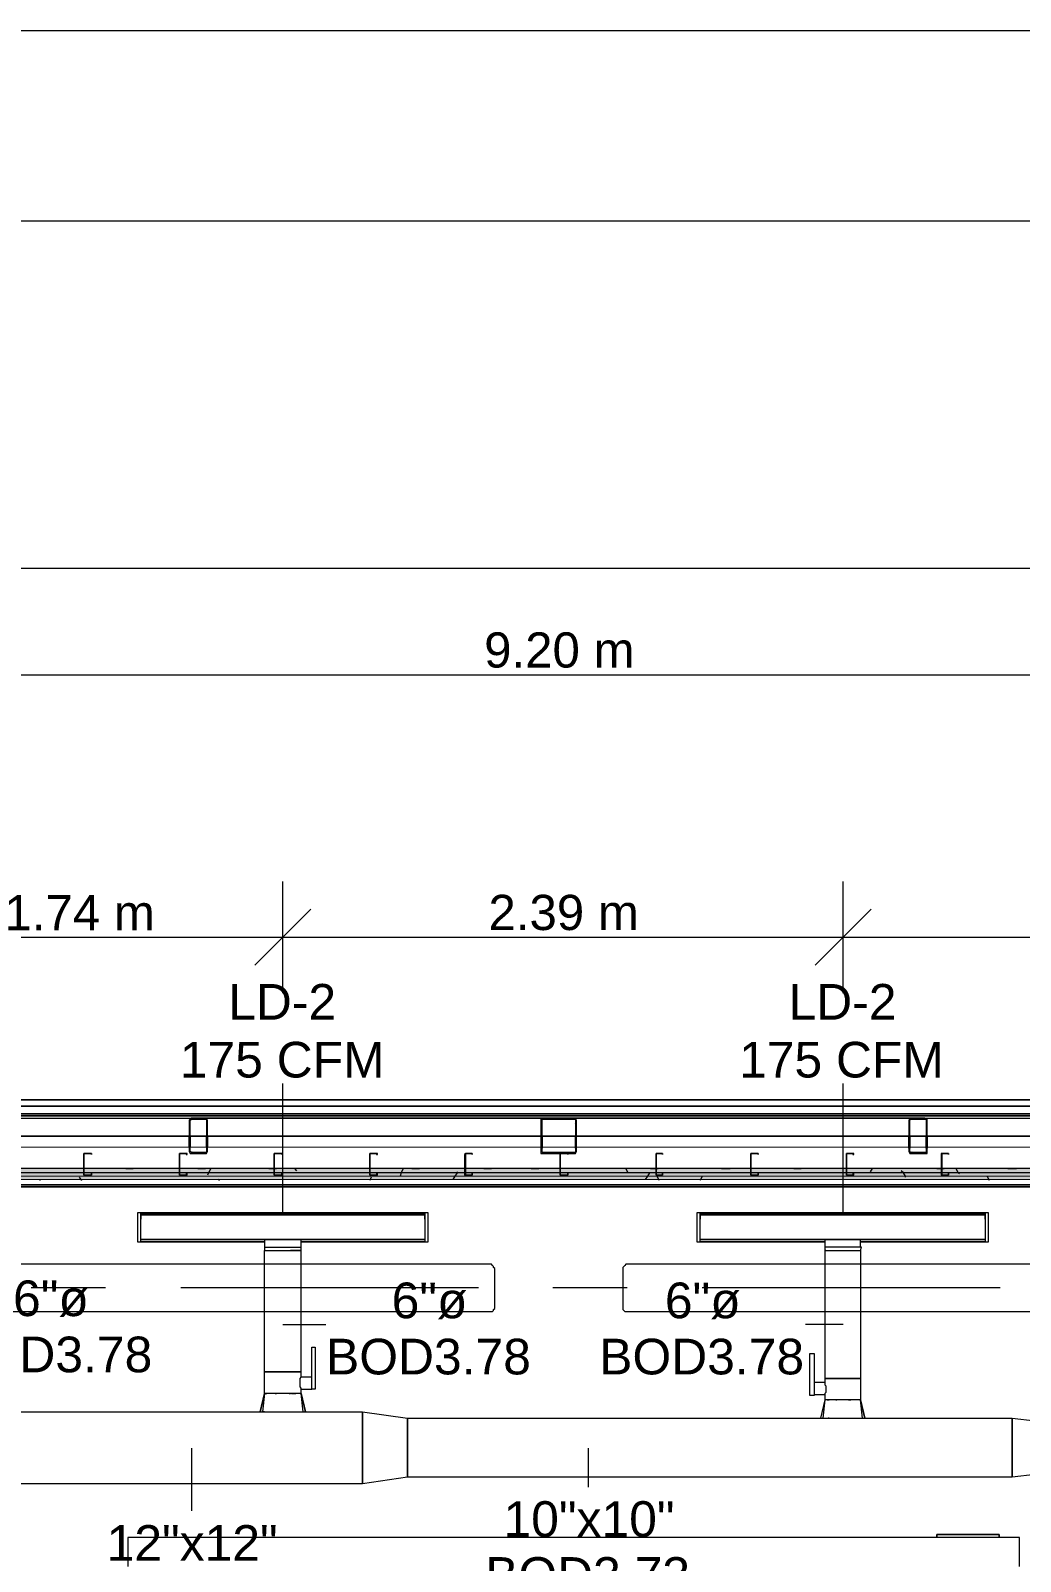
# Model space of a CAD drawing. Header units: metres. Extents: x -2 to 237, y -8 to 52.
# Drawn here: x 16.9 to 21.12, y 45.67 to 52.2 of the extents above; entities that cross this region are included whole.
import ezdxf

# ---------------------------------------------------------------- set-up
doc = ezdxf.new("R2010")
doc.units = ezdxf.units.M
for name, color, linetype, lineweight in [('HVAC - Ductos', 5, 'Continuous', 0), ('PDF2_Text', 7, 'Continuous', 0), ('pie de plano', 251, 'Continuous', 0)]:
    doc.layers.add(name, color=color, linetype=linetype, lineweight=lineweight)
doc.layers.add('PDF2_Geometry', color=7, linetype='Continuous', lineweight=0, true_color=0xaaaaaa)
doc.layers.add('PDF2_Solid Fills', color=7, linetype='Continuous', lineweight=0, true_color=0xffffff)
doc.styles.add('PDF Helvetica', font='')
doc.styles.get('PDF Helvetica').set_extended_font_data('Helvetica')

msp = doc.modelspace()

# ---------------------------------------------------------------- hatches: boundary and pattern name
at = {"layer": 'PDF2_Solid Fills', "lineweight": 0, "transparency": 33554559}
h = msp.add_hatch(color=256, dxfattribs=at)
h.paths.add_polyline_path([(17.6448, 47.5567), (17.6448, 47.5612), (17.5806, 47.5612)])
h.paths.add_polyline_path([(17.5806, 47.5521), (17.576, 47.5521), (17.576, 47.419)])
h.paths.add_polyline_path([(17.5806, 47.4099), (17.6494, 47.4144), (17.5852, 47.419), (17.5806, 47.419)])
h.paths.add_polyline_path([(17.6494, 47.4144), (17.654, 47.5521), (17.6494, 47.5521)])
h = msp.add_hatch(color=256, dxfattribs=at)
h.paths.add_polyline_path([(19.0803, 47.5521), (19.0758, 47.5521), (19.0758, 47.4099), (19.2225, 47.4144), (19.0803, 47.4144)])
h.paths.add_polyline_path([(19.2271, 47.5521), (19.2225, 47.5521), (19.2225, 47.4144)])
h.paths.add_polyline_path([(19.0803, 47.5567), (19.0803, 47.5612), (19.0758, 47.5612)])
h.paths.add_polyline_path([(19.2179, 47.5567), (19.2179, 47.5612), (19.0849, 47.5612)])
h = msp.add_hatch(color=256, dxfattribs=at)
h.paths.add_polyline_path([(20.6488, 47.419), (20.6488, 47.4099), (20.7222, 47.4099), (20.7222, 47.5521), (20.7176, 47.5521), (20.7176, 47.4144), (20.6534, 47.419)])
h.paths.add_polyline_path([(20.713, 47.5567), (20.713, 47.5612), (20.6488, 47.5612)])
h.paths.add_polyline_path([(20.6488, 47.5521), (20.6442, 47.5521), (20.6442, 47.419)])
h.paths.add_polyline_path([(20.7176, 47.5612), (20.7222, 47.5567), (20.7222, 47.5612)])
h = msp.add_hatch(color=256, dxfattribs=at)
h.paths.add_polyline_path([(6.1562, 47.3319), (6.1562, 47.3457), (4.4593, 47.3457), (4.4593, 47.3319)])
h.paths.add_polyline_path([(55.7246, 47.3411), (55.7246, 47.3274), (56.4538, 47.3274), (56.4538, 47.3411)])
h.paths.add_polyline_path([(53.6929, 47.3411), (53.6929, 47.3274), (55.72, 47.3274), (55.72, 47.3411)])
h.paths.add_polyline_path([(50.8494, 47.3411), (50.8494, 47.3274), (53.6883, 47.3274), (53.6883, 47.3411)])
h.paths.add_polyline_path([(48.8177, 47.3411), (48.8177, 47.3274), (50.8448, 47.3274), (50.8448, 47.3411)])
h.paths.add_polyline_path([(45.9742, 47.3411), (45.9742, 47.3274), (48.8131, 47.3274), (48.8131, 47.3411)])
h.paths.add_polyline_path([(43.9425, 47.3411), (43.9425, 47.3274), (45.9696, 47.3274), (45.9696, 47.3411)])
h.paths.add_polyline_path([(43.1307, 47.3411), (43.1307, 47.3274), (43.9379, 47.3274), (43.9379, 47.3411)])
h.paths.add_polyline_path([(41.099, 47.3411), (41.099, 47.3274), (43.1261, 47.3274), (43.1261, 47.3411)])
h.paths.add_polyline_path([(39.0673, 47.3411), (39.0673, 47.3274), (41.0944, 47.3274), (41.0944, 47.3411)])
h.paths.add_polyline_path([(38.2555, 47.3411), (38.2555, 47.3274), (39.0627, 47.3274), (39.0627, 47.3411)])
h.paths.add_polyline_path([(36.2238, 47.3457), (36.2238, 47.3274), (38.2509, 47.3274), (38.2509, 47.3411), (36.6274, 47.3457)])
h.paths.add_polyline_path([(34.1921, 47.3457), (34.1921, 47.3274), (36.2192, 47.3274), (36.2192, 47.3457)])
h.paths.add_polyline_path([(33.3803, 47.3457), (33.3803, 47.3274), (34.1875, 47.3274), (34.1875, 47.3457)])
h.paths.add_polyline_path([(31.3486, 47.3457), (31.3486, 47.3274), (33.3757, 47.3274), (33.3757, 47.3457)])
h.paths.add_polyline_path([(30.945, 47.3457), (30.945, 47.3274), (31.344, 47.3274), (31.344, 47.3457)])
h.paths.add_polyline_path([(28.5051, 47.3457), (28.5051, 47.3274), (30.9404, 47.3274), (30.9404, 47.3457)])
h.paths.add_polyline_path([(26.4734, 47.3457), (26.4734, 47.3274), (28.5005, 47.3274), (28.5005, 47.3457)])
h.paths.add_polyline_path([(23.6299, 47.3457), (23.6299, 47.3274), (26.4688, 47.3274), (26.4688, 47.3457)])
h.paths.add_polyline_path([(21.5982, 47.3457), (21.5982, 47.3274), (23.6253, 47.3274), (23.6253, 47.3457)])
h.paths.add_polyline_path([(20.7864, 47.3457), (20.7864, 47.3274), (21.5936, 47.3274), (21.5936, 47.3457)])
h.paths.add_polyline_path([(18.7547, 47.3457), (18.7547, 47.3274), (20.7818, 47.3274), (20.7818, 47.3457)])
h.paths.add_polyline_path([(16.7229, 47.3457), (16.7229, 47.3274), (18.7501, 47.3274), (18.7501, 47.3457)])
h.paths.add_polyline_path([(15.9112, 47.3457), (15.9112, 47.3274), (16.7184, 47.3274), (16.7184, 47.3457)])
h.paths.add_polyline_path([(13.8795, 47.3457), (13.8795, 47.3274), (15.9066, 47.3274), (15.9066, 47.3457)])
h.paths.add_polyline_path([(12.2514, 47.3319), (13.8626, 47.3274), (13.8749, 47.3274), (13.8749, 47.3457), (11.8478, 47.3457), (11.8478, 47.3319)])
h.paths.add_polyline_path([(11.8432, 47.3319), (11.8432, 47.3457), (11.036, 47.3457), (11.036, 47.3319)])
h.paths.add_polyline_path([(11.0314, 47.3319), (11.0314, 47.3457), (9.0043, 47.3457), (9.0043, 47.3319)])
h.paths.add_polyline_path([(8.9997, 47.3319), (8.9997, 47.3457), (6.1608, 47.3457), (6.1608, 47.3319)])
for points in [[(4.4593, 47.3136), (56.4217, 47.3136), (56.44, 47.309), (56.4401, 47.309), (56.4401, 47.3273), (12.2514, 47.3319), (4.4593, 47.3319)], [(56.408, 47.2998), (56.4217, 47.2953), (56.4217, 47.3136), (4.4593, 47.3136), (4.4593, 47.2998)]]:
    msp.add_hatch(color=256, dxfattribs=at).paths.add_polyline_path(points)

# ---------------------------------------------------------------- linework, layer by layer
at = {"layer": 'HVAC - Ductos', "color": 252, "lineweight": 0, "true_color": 0x939598}
for points in [[(5.1014, 49.9048), (56.2108, 49.9048)], [(5.1014, 49.4507), (14.5491, 49.4507), (23.7537, 49.4507), (32.9583, 49.4507), (42.163, 49.4507), (51.3722, 49.4507), (56.2108, 49.4507)]]:
    msp.add_lwpolyline(points, dxfattribs=at)
at = {"layer": 'HVAC - Ductos', "lineweight": 0}
for points in [[(17.9751, 48.0932), (17.9751, 48.3317), (17.9751, 48.5702)], [(20.3645, 48.0932), (20.3645, 48.3317), (20.3645, 48.5702)], [(18.0942, 48.451), (17.9751, 48.3317), (17.8558, 48.2125)], [(20.4837, 48.451), (20.3645, 48.3317), (20.2452, 48.2125)], [(5.1014, 48.3317), (6.6102, 48.3317), (11.2332, 48.3317), (13.43, 48.3317), (14.5491, 48.3317), (16.2368, 48.3317), (17.9751, 48.3317), (20.3645, 48.3317), (22.5016, 48.3317), (23.7537, 48.3317), (27.1155, 48.3317), (29.4086, 48.3317), (31.7017, 48.3317), (32.9583, 48.3317), (34.4718, 48.3317), (36.1367, 48.3317), (38.6499, 48.3317)], [(17.9751, 47.1576), (17.9751, 47.708)], [(20.3645, 47.1576), (20.3645, 47.708)], [(18.5804, 47.1301), (18.5804, 47.1347), (18.5804, 47.1393), (18.5804, 47.1576), (18.5804, 47.153), (17.3697, 47.153), (17.3697, 47.1576), (17.3697, 47.1393), (17.3697, 47.1347), (17.3697, 47.1301)], [(18.5804, 47.1576), (17.3697, 47.1576)], [(17.3697, 47.1347), (17.3697, 47.1393), (17.3697, 47.1439)], [(18.5804, 47.1439), (18.5804, 47.1393), (18.5804, 47.1347)], [(20.9698, 47.1301), (20.9698, 47.1347), (20.9698, 47.1393), (20.9698, 47.1576), (20.9698, 47.153), (19.7545, 47.153), (19.7545, 47.1576), (19.7545, 47.1393), (19.7545, 47.1347), (19.7545, 47.1301)], [(20.9698, 47.1576), (19.7545, 47.1576)], [(19.7545, 47.1347), (19.7545, 47.1393), (19.7545, 47.1439)], [(20.9698, 47.1439), (20.9698, 47.1393), (20.9698, 47.1347)], [(17.3697, 47.098), (17.3697, 47.1026)], [(17.3697, 47.0888), (17.3697, 47.0934)], [(17.3697, 47.0338), (17.8971, 47.0338), (17.3697, 47.0338), (17.3697, 47.0521), (17.3697, 47.0567), (17.3697, 47.0613)], [(17.3697, 47.0476), (17.3697, 47.0521), (17.3697, 47.0567)], [(18.5804, 47.0613), (18.5804, 47.0567), (18.5804, 47.0521), (18.5804, 47.0338), (18.053, 47.0338), (18.5804, 47.0338)], [(18.5804, 47.1026), (18.5804, 47.098)], [(18.5804, 47.0934), (18.5804, 47.0888)], [(18.5804, 47.0567), (18.5804, 47.0521), (18.5804, 47.0476)], [(19.7545, 47.098), (19.7545, 47.1026)], [(19.7545, 47.0888), (19.7545, 47.0934)], [(19.7545, 47.0338), (20.2865, 47.0338), (19.7545, 47.0338), (19.7545, 47.0521), (19.7545, 47.0567), (19.7545, 47.0613)], [(19.7545, 47.0476), (19.7545, 47.0521), (19.7545, 47.0567)], [(20.9698, 47.0613), (20.9698, 47.0567), (20.9698, 47.0521), (20.9698, 47.0338), (20.4379, 47.0338), (20.9698, 47.0338)], [(20.9698, 47.1026), (20.9698, 47.098)], [(20.9698, 47.0934), (20.9698, 47.0888)], [(20.9698, 47.0567), (20.9698, 47.0521), (20.9698, 47.0476)], [(17.8971, 47.0109), (17.9016, 47.0109), (17.92, 47.0109), (17.9475, 47.0109), (17.9751, 47.0109), (18.0071, 47.0109), (18.0301, 47.0109), (18.0484, 47.0109), (18.053, 47.0109)], [(18.0622, 46.3091), (18.053, 46.3871), (18.0484, 46.3871), (18.0438, 46.3871), (18.0393, 46.3871), (18.0301, 46.3871), (18.0117, 46.3871), (17.9934, 46.3871), (17.9751, 46.3871), (17.9567, 46.3871), (17.9383, 46.3871), (17.92, 46.3871), (17.9108, 46.3871), (17.9062, 46.3871), (17.9016, 46.3871), (17.8971, 46.3871), (17.8971, 46.4789), (17.9016, 46.4789), (17.9108, 46.4789), (17.92, 46.4789), (17.9383, 46.4789), (17.9567, 46.4789), (17.9751, 46.4789), (17.9934, 46.4789), (18.0117, 46.4789), (18.0301, 46.4789), (18.0393, 46.4789), (18.0484, 46.4789), (18.053, 46.4789), (18.053, 46.9971), (18.0484, 46.9971), (18.0438, 46.9971), (18.0393, 46.9971), (18.0301, 46.9971), (18.0117, 46.9971), (18.0071, 46.9971)], [(18.053, 46.3871), (18.053, 46.4055), (18.0988, 46.4055), (18.0988, 46.4101), (18.0988, 46.4146), (18.0988, 46.4192), (18.0988, 46.4238), (18.0988, 46.433), (18.0988, 46.4376), (18.0988, 46.4468), (18.0988, 46.4514), (18.0988, 46.4559), (18.053, 46.4559), (18.053, 46.4789), (18.0484, 46.4789), (18.0393, 46.4789), (18.0301, 46.4789), (18.0117, 46.4789), (17.9934, 46.4789), (17.9751, 46.4789), (17.9567, 46.4789), (17.9383, 46.4789), (17.92, 46.4789), (17.9108, 46.4789), (17.9016, 46.4789), (17.8971, 46.4789), (17.8971, 46.9971), (17.9016, 46.9971), (17.9062, 46.9971), (17.9108, 46.9971), (17.92, 46.9971), (17.9383, 46.9971), (17.9429, 46.9971)], [(17.9475, 46.9971), (17.9567, 46.9971), (17.9751, 46.9971), (17.9934, 46.9971), (18.0025, 46.9971)], [(20.3966, 46.9971), (20.4011, 46.9971), (20.4149, 46.9971), (20.4287, 46.9971), (20.4333, 46.9971), (20.4379, 46.9971), (20.4379, 46.4514), (20.4287, 46.4514), (20.4149, 46.4514), (20.4011, 46.4514), (20.3828, 46.4514), (20.3645, 46.4514), (20.3416, 46.4514), (20.3232, 46.4514), (20.3094, 46.4514), (20.2956, 46.4514), (20.2865, 46.4514), (20.2865, 46.433), (20.2407, 46.433), (20.2407, 46.4284), (20.2407, 46.4238), (20.2407, 46.4192), (20.2407, 46.4146), (20.2407, 46.4055), (20.2407, 46.4009), (20.2407, 46.3917), (20.2407, 46.3871), (20.2407, 46.3825), (20.2865, 46.3825), (20.2865, 46.3597), (20.2773, 46.2817)], [(20.2911, 46.9971), (20.2865, 46.9971), (20.2865, 46.4514), (20.2956, 46.4514), (20.3094, 46.4514), (20.3232, 46.4514), (20.3416, 46.4514), (20.3645, 46.4514), (20.3828, 46.4514), (20.4011, 46.4514), (20.4149, 46.4514), (20.4287, 46.4514), (20.4379, 46.4514), (20.4379, 46.3597), (20.4333, 46.3597), (20.4287, 46.3597), (20.4149, 46.3597), (20.4011, 46.3597), (20.3828, 46.3597), (20.3645, 46.3597), (20.3416, 46.3597), (20.3232, 46.3597), (20.3094, 46.3597), (20.2956, 46.3597), (20.2911, 46.3597), (20.2865, 46.3597), (20.2682, 46.2817)], [(20.3048, 47.043), (20.2956, 47.043), (20.2865, 47.043), (20.2865, 47.0109), (20.2865, 46.9971), (20.2911, 46.9971), (20.3048, 46.9971)], [(20.3094, 46.9971), (20.3324, 46.9971), (20.3645, 46.9971), (20.392, 46.9971), (20.4149, 46.9971), (20.4333, 46.9971), (20.4379, 46.9971), (20.4425, 47.0109), (20.4333, 47.0109), (20.4195, 47.0109), (20.392, 47.0109), (20.3645, 47.0109), (20.3324, 47.0109), (20.3094, 47.0109), (20.2911, 47.0109), (20.2865, 47.0109)], [(20.2956, 46.9971), (20.3094, 46.9971), (20.3232, 46.9971), (20.3324, 46.9971)], [(20.4379, 47.0109), (20.4379, 47.043), (20.4287, 47.043), (20.4149, 47.043), (20.4011, 47.043), (20.3828, 47.043), (20.3645, 47.043), (20.3416, 47.043), (20.3232, 47.043), (20.3094, 47.043)], [(20.337, 46.9971), (20.3416, 46.9971), (20.3645, 46.9971), (20.3828, 46.9971), (20.3874, 46.9971)], [(17.9751, 46.6807), (18.1585, 46.6807)], [(20.3645, 46.6807), (20.2039, 46.6807)], [(18.053, 46.4055), (18.053, 46.4101), (18.0484, 46.4146), (18.0484, 46.4192), (18.0484, 46.4284), (18.0484, 46.4376), (18.0484, 46.4468), (18.0484, 46.4514), (18.053, 46.4559)], [(20.2865, 46.433), (20.2865, 46.4284), (20.2865, 46.4238), (20.2911, 46.4192), (20.2911, 46.4101), (20.2911, 46.4009), (20.2911, 46.3917), (20.2865, 46.3871), (20.2865, 46.3825)], [(17.8971, 46.3871), (17.8879, 46.3091), (17.8925, 46.3091), (17.9016, 46.3091), (17.92, 46.3091), (17.9245, 46.3091)], [(18.0713, 46.3091), (18.053, 46.3871), (18.0713, 46.3091)], [(20.2865, 46.3597), (20.2682, 46.2817), (20.2728, 46.2817), (20.2773, 46.2817), (20.2865, 46.2817)], [(20.4562, 46.2817), (20.4379, 46.3597), (20.4562, 46.2817)], [(20.447, 46.2817), (20.4379, 46.3597)], [(17.8971, 46.3091), (17.8925, 46.3091)], [(17.9291, 46.3091), (17.9337, 46.3091), (17.9429, 46.3091), (17.9521, 46.3091), (17.9567, 46.3091)], [(17.9613, 46.3091), (17.9659, 46.3091), (17.9888, 46.3091)], [(17.9934, 46.3091), (17.9979, 46.3091), (18.0071, 46.3091), (18.0163, 46.3091)], [(18.0117, 46.3091), (18.0163, 46.3091), (18.0209, 46.3091), (18.0301, 46.3091), (18.0484, 46.3091), (18.0576, 46.3091), (18.0668, 46.3091), (18.0713, 46.3091), (18.0668, 46.3091)], [(20.2911, 46.2817), (20.3048, 46.2817), (20.3002, 46.2817)], [(20.314, 46.2817), (20.3186, 46.2817), (20.3278, 46.2817), (20.3416, 46.2817), (20.3462, 46.2817), (20.3507, 46.2817), (20.3736, 46.2817), (20.3782, 46.2817), (20.3828, 46.2817), (20.3966, 46.2817), (20.4057, 46.2817), (20.4103, 46.2817), (20.4149, 46.2817), (20.4333, 46.2817)], [(20.4379, 46.2817), (20.447, 46.2817), (20.4516, 46.2817), (20.4562, 46.2817)], [(17.5852, 46.1532), (17.5852, 45.8872)], [(19.2775, 46.1532), (19.2775, 45.9881)]]:
    msp.add_lwpolyline(points, dxfattribs=at)
for points in [[(17.3559, 47.1576), (17.3559, 47.0338), (17.3697, 47.0338), (17.3697, 47.1576)], [(17.3697, 47.1484), (18.5804, 47.1484), (18.5804, 47.043), (17.3697, 47.043)], [(18.5941, 47.1576), (18.5804, 47.1576), (18.5804, 47.0338), (18.5941, 47.0338)], [(19.7408, 47.1576), (19.7408, 47.0338), (19.7545, 47.0338), (19.7545, 47.1576)], [(19.7545, 47.1484), (20.9698, 47.1484), (20.9698, 47.043), (19.7545, 47.043)], [(20.9836, 47.1576), (20.9698, 47.1576), (20.9698, 47.0338), (20.9836, 47.0338)], [(18.5804, 47.043), (17.3697, 47.043)], [(17.8971, 47.0109), (17.8971, 46.9971), (17.9062, 46.9971), (17.92, 46.9971), (17.9475, 46.9971), (17.9751, 46.9971), (18.0025, 46.9971), (18.0301, 46.9971), (18.0438, 46.9971), (18.053, 46.9971), (18.053, 47.0109), (18.053, 47.043), (18.0484, 47.043), (18.0393, 47.043), (18.0301, 47.043), (18.0117, 47.043), (17.9934, 47.043), (17.9751, 47.043), (17.9567, 47.043), (17.9383, 47.043), (17.92, 47.043), (17.9108, 47.043), (17.9016, 47.043), (17.8971, 47.043)], [(20.9698, 47.043), (19.7545, 47.043)], [(18.0988, 46.5844), (18.1126, 46.5844), (18.1126, 46.4055), (18.0988, 46.4055)], [(20.2223, 46.5568), (20.2407, 46.5568), (20.2407, 46.378), (20.2223, 46.378)], [(17.8788, 46.3091), (17.8971, 46.3871), (17.8788, 46.3091), (17.8833, 46.3091)], [(17.9062, 46.3871), (17.9016, 46.3871)], [(17.9475, 46.3871), (17.9429, 46.3871)], [(18.0071, 46.3871), (18.0025, 46.3871)], [(18.0301, 46.3871), (18.0117, 46.3871)], [(20.3048, 46.3597), (20.2956, 46.3597)], [(20.337, 46.3597), (20.3324, 46.3597)], [(20.3966, 46.3597), (20.392, 46.3597), (20.3874, 46.3597), (20.392, 46.3597)], [(16.8009, 46.3091), (18.3144, 46.3091), (18.3144, 46.0019), (16.8009, 46.0019)], [(18.3144, 46.3091), (18.507, 46.2817), (18.507, 46.0294), (18.3144, 46.0019)], [(18.507, 46.2817), (21.0845, 46.2817), (21.0845, 46.0294), (18.507, 46.0294)], [(21.0845, 46.2817), (21.2818, 46.2587), (21.2818, 46.0523), (21.0845, 46.0294)]]:
    msp.add_lwpolyline(points, close=True, dxfattribs=at)
at = {"layer": 'PDF2_Geometry', "lineweight": 0}
for points in [[(14.5445, 47.6392), (16.0809, 47.6392), (17.6127, 47.6392), (16.0809, 47.6392), (14.5445, 47.6392), (13.0127, 47.6392)], [(17.6127, 47.6117), (16.0809, 47.6117)], [(17.6127, 47.5796), (16.0809, 47.5796)], [(20.6855, 47.6392), (22.2174, 47.6392), (20.6855, 47.6392), (19.1491, 47.6392), (17.6127, 47.6392), (19.1491, 47.6392)], [(19.1491, 47.6117), (17.6127, 47.6117)], [(19.1491, 47.5796), (17.6127, 47.5796)], [(20.6855, 47.6117), (19.1491, 47.6117)], [(20.6855, 47.5796), (19.1491, 47.5796)], [(22.2174, 47.6117), (20.6855, 47.6117)], [(22.2174, 47.5796), (20.6855, 47.5796)], [(17.6127, 47.5704), (16.0809, 47.5704)], [(17.654, 47.5521), (17.6494, 47.5567), (17.6448, 47.5612), (17.5852, 47.5612), (17.5806, 47.5567), (17.576, 47.5521), (17.576, 47.419), (17.5806, 47.4099), (17.5852, 47.4099), (17.6448, 47.4099), (17.6494, 47.4099), (17.654, 47.419)], [(17.5852, 47.5567), (17.6448, 47.5567), (17.6494, 47.5567), (17.6494, 47.5521), (17.6494, 47.419), (17.6494, 47.4144), (17.6448, 47.4144), (17.5852, 47.4144), (17.5806, 47.419), (17.5806, 47.5521)], [(19.1491, 47.5704), (17.6127, 47.5704)], [(19.2225, 47.419), (19.2225, 47.4144), (19.2179, 47.4144), (19.0849, 47.4144), (19.0803, 47.4144), (19.0803, 47.419), (19.0803, 47.5521), (19.0803, 47.5567), (19.0849, 47.5567), (19.2179, 47.5567), (19.2225, 47.5567), (19.2225, 47.5521)], [(20.6855, 47.5704), (19.1491, 47.5704)], [(20.6442, 47.419), (20.6488, 47.4099), (20.6534, 47.4099), (20.713, 47.4099), (20.7222, 47.4099), (20.7222, 47.419), (20.7222, 47.5521), (20.7222, 47.5567), (20.713, 47.5612), (20.6534, 47.5612), (20.6488, 47.5567), (20.6442, 47.5521)], [(20.713, 47.4144), (20.6534, 47.4144), (20.6488, 47.419), (20.6488, 47.5521), (20.6534, 47.5567), (20.713, 47.5567), (20.7176, 47.5567), (20.7176, 47.5521), (20.7176, 47.419), (20.7176, 47.4144)], [(22.2174, 47.5704), (20.6855, 47.5704)], [(16.1176, 47.4832), (17.576, 47.4832)], [(17.5806, 47.4832), (17.6127, 47.4832)], [(17.6127, 47.4832), (17.6494, 47.4832)], [(17.654, 47.4832), (19.0758, 47.4832)], [(19.1491, 47.4832), (19.2225, 47.4832), (19.1491, 47.4832), (19.0803, 47.4832)], [(19.2271, 47.4832), (20.6442, 47.4832)], [(20.6855, 47.4832), (20.7176, 47.4832), (20.6855, 47.4832), (20.6488, 47.4832)], [(20.7222, 47.4832), (22.1806, 47.4832)], [(17.1587, 47.4099), (17.1266, 47.4099), (17.1266, 47.4053), (17.1266, 47.3181), (17.1587, 47.3181), (17.1587, 47.3273), (17.1587, 47.3181), (17.1266, 47.3181), (17.1266, 47.4053), (17.1266, 47.4099), (17.1587, 47.4099), (17.1587, 47.4053)], [(17.5668, 47.4099), (17.5348, 47.4099), (17.5348, 47.4053), (17.5348, 47.3181), (17.5668, 47.3181), (17.5668, 47.3273), (17.5623, 47.3273), (17.5623, 47.3181), (17.5348, 47.3181), (17.5348, 47.4053), (17.5348, 47.4099), (17.5623, 47.4099), (17.5623, 47.4053), (17.5668, 47.4053)], [(17.9705, 47.4099), (17.9429, 47.4099), (17.9383, 47.4099), (17.9383, 47.4053), (17.9383, 47.3181), (17.9429, 47.3181), (17.9705, 47.3181), (17.9705, 47.3273), (17.9705, 47.3181), (17.9429, 47.3181), (17.9383, 47.3181), (17.9383, 47.4053), (17.9383, 47.4099), (17.9429, 47.4099), (17.9705, 47.4099), (17.9705, 47.4053)], [(18.3786, 47.4099), (18.3465, 47.4099), (18.3465, 47.4053), (18.3465, 47.3181), (18.3786, 47.3181), (18.3786, 47.3273), (18.374, 47.3273), (18.374, 47.3181), (18.3465, 47.3181), (18.3465, 47.4053), (18.3465, 47.4099), (18.374, 47.4099), (18.374, 47.4053), (18.3786, 47.4053)], [(18.7822, 47.4099), (18.7547, 47.4099), (18.7501, 47.4053), (18.7501, 47.3181), (18.7547, 47.3181), (18.7822, 47.3181), (18.7822, 47.3273), (18.7822, 47.3181), (18.7547, 47.3181), (18.7547, 47.4053), (18.7547, 47.4099), (18.7822, 47.4099), (18.7822, 47.4053)], [(19.1904, 47.4099), (19.1583, 47.4099), (19.1583, 47.4053), (19.1583, 47.3181), (19.1904, 47.3181), (19.1904, 47.3273), (19.1904, 47.3181), (19.1583, 47.3181), (19.1583, 47.4053), (19.1583, 47.4099), (19.1904, 47.4099), (19.1904, 47.4053)], [(19.594, 47.4099), (19.5665, 47.4099), (19.5665, 47.4053), (19.5665, 47.3181), (19.594, 47.3181), (19.594, 47.3273), (19.594, 47.3181), (19.5665, 47.3181), (19.5665, 47.4053), (19.5665, 47.4099), (19.594, 47.4099), (19.594, 47.4053)], [(20.0022, 47.4099), (19.9746, 47.4099), (19.97, 47.4099), (19.97, 47.4053), (19.97, 47.3181), (19.9746, 47.3181), (20.0022, 47.3181), (20.0022, 47.3273), (20.0022, 47.3181), (19.9746, 47.3181), (19.97, 47.3181), (19.97, 47.4053), (19.97, 47.4099), (19.9746, 47.4099), (20.0022, 47.4099), (20.0022, 47.4053)], [(20.4103, 47.4099), (20.3782, 47.4099), (20.3782, 47.4053), (20.3782, 47.3181), (20.4103, 47.3181), (20.4103, 47.3273), (20.4057, 47.3273), (20.4057, 47.3181), (20.3782, 47.3181), (20.3782, 47.4053), (20.3782, 47.4099), (20.4057, 47.4099), (20.4057, 47.4053), (20.4103, 47.4053)], [(20.8139, 47.4099), (20.7864, 47.4099), (20.7818, 47.4099), (20.7818, 47.4053), (20.7818, 47.3181), (20.7864, 47.3181), (20.8139, 47.3181), (20.8139, 47.3273), (20.8139, 47.3181), (20.7864, 47.3181), (20.7864, 47.4053), (20.7864, 47.4099), (20.8139, 47.4099), (20.8139, 47.4053)], [(14.65, 47.2769), (23.6529, 47.2769)], [(14.65, 47.2769), (23.6529, 47.2769)], [(14.65, 47.2677), (23.6529, 47.2677)], [(20.7635, 45.7726), (20.7635, 45.7863), (21.0295, 45.7863), (21.0295, 45.7726), (21.0295, 45.7863), (20.7635, 45.7863)]]:
    msp.add_lwpolyline(points, close=True, dxfattribs=at)
for points in [[(17.654, 47.6392), (17.576, 47.6392)], [(19.1858, 47.6392), (19.1124, 47.6392)], [(20.7222, 47.6392), (20.6442, 47.6392)], [(16.0534, 47.5612), (14.6133, 47.5612), (16.0809, 47.5612), (17.6127, 47.5612), (19.0849, 47.5612), (17.6448, 47.5612)], [(16.113, 47.5612), (17.5852, 47.5612)], [(17.576, 47.5245), (17.5806, 47.5291)], [(17.6082, 47.5567), (17.6127, 47.5612)], [(19.1904, 47.4099), (19.2179, 47.4099), (19.2225, 47.4099), (19.2271, 47.419), (19.2271, 47.5521), (19.2225, 47.5567), (19.2179, 47.5612), (19.0849, 47.5612), (19.0758, 47.5567), (19.0758, 47.5521), (19.0758, 47.419), (19.0758, 47.4099), (19.0849, 47.4099), (19.1583, 47.4099)], [(19.0758, 47.5108), (19.0803, 47.5153)], [(19.117, 47.5567), (19.1216, 47.5612)], [(20.6534, 47.5612), (19.2179, 47.5612), (20.6855, 47.5612), (22.2174, 47.5612), (23.6803, 47.5612), (22.2494, 47.5612)], [(19.2225, 47.5383), (19.2271, 47.5429)], [(20.713, 47.5612), (22.1898, 47.5612)], [(20.7176, 47.5245), (20.7222, 47.5291)], [(17.576, 47.4374), (17.576, 47.4832)], [(17.5806, 47.4832), (17.5806, 47.4374)], [(17.6494, 47.4374), (17.6494, 47.4832)], [(17.6494, 47.4741), (17.654, 47.4787)], [(17.654, 47.4832), (17.654, 47.4374)], [(19.0758, 47.4832), (19.0758, 47.4328)], [(19.0803, 47.4832), (19.0803, 47.4328)], [(19.2225, 47.4328), (19.2225, 47.4832)], [(19.2271, 47.4328), (19.2271, 47.4832)], [(20.6442, 47.4328), (20.6442, 47.4832)], [(20.6442, 47.4512), (20.6488, 47.4558)], [(20.6488, 47.4832), (20.6488, 47.4328)], [(20.7176, 47.4328), (20.7176, 47.4832)], [(20.7222, 47.4832), (20.7222, 47.4328)], [(56.5456, 46.0065), (56.5456, 46.4101), (56.5456, 46.8182), (56.5456, 47.2218), (56.5456, 47.2953), (56.5456, 47.3411), (56.5456, 47.4053), (56.5456, 47.4328), (4.4593, 47.4374)], [(17.5852, 47.4099), (17.5898, 47.4144)], [(19.0941, 47.4099), (19.0986, 47.4144)], [(18.7501, 47.3457), (18.3465, 47.3457), (17.9383, 47.3457), (17.5348, 47.3457), (17.1266, 47.3457), (16.7229, 47.3457)], [(18.7501, 47.3273), (18.3465, 47.3273), (17.9383, 47.3273), (17.5348, 47.3273), (17.1266, 47.3273), (16.7229, 47.3273)], [(21.5936, 47.3457), (21.19, 47.3457), (20.7818, 47.3457), (20.3782, 47.3457), (19.97, 47.3457), (19.5665, 47.3457), (19.1583, 47.3457), (18.7547, 47.3457)], [(21.5936, 47.3273), (21.19, 47.3273), (20.7818, 47.3273), (20.3782, 47.3273), (19.97, 47.3273), (19.5665, 47.3273), (19.1583, 47.3273), (18.7547, 47.3273)], [(56.4217, 35.0866), (56.4217, 47.2953), (56.4217, 47.309), (4.4593, 47.3136)], [(42.5895, 23.4741), (42.5895, 23.5613), (42.5895, 33.4447), (43.0803, 33.4447), (43.0803, 33.5685), (42.5895, 33.5685), (56.408, 33.5685), (56.408, 35.0728), (45.9696, 35.0728), (45.9696, 35.0866), (56.408, 35.0866), (56.408, 47.2953), (4.4593, 47.2998)], [(23.6529, 47.2769), (14.65, 47.2769)], [(14.8426, 46.7357), (18.8602, 46.7357), (18.8648, 46.7357), (18.8693, 46.7357), (18.8739, 46.7403), (18.8739, 46.7449), (18.8785, 46.7495), (18.8785, 46.7586), (18.8785, 46.9146), (18.8785, 46.9192), (18.8739, 46.9238), (18.8739, 46.9284), (18.8693, 46.9329), (18.8648, 46.9375), (18.8602, 46.9375), (14.8426, 46.9375)], [(18.5621, 46.9375), (14.8747, 46.9375)], [(18.773, 46.9375), (18.5621, 46.9375)], [(23.4556, 46.9375), (19.4426, 46.9375), (19.438, 46.9375), (19.4335, 46.9329), (19.4289, 46.9284), (19.4243, 46.9238), (19.4243, 46.9192), (19.4243, 46.9146), (19.4243, 46.7586), (19.4243, 46.7495), (19.4243, 46.7449), (19.4289, 46.7403), (19.4335, 46.7357), (19.438, 46.7357), (19.4426, 46.7357), (23.4556, 46.7357)], [(19.7408, 46.9375), (19.5252, 46.9375)], [(23.4281, 46.9375), (19.7408, 46.9375)], [(17.2183, 46.8366), (16.9018, 46.8366)], [(18.8098, 46.8366), (17.5394, 46.8366)], [(19.4426, 46.8366), (19.1262, 46.8366)], [(21.0341, 46.8366), (19.7637, 46.8366)], [(14.8747, 46.7357), (18.5621, 46.7357)], [(18.5621, 46.7357), (18.773, 46.7357)], [(19.5252, 46.7357), (19.7408, 46.7357)], [(19.7408, 46.7357), (23.4281, 46.7357)], [(21.1167, 45.6488), (21.1167, 45.7726), (17.3146, 45.7726), (17.3146, 45.6488)], [(21.0799, 45.7726), (21.0524, 45.7726), (21.0295, 45.7726)]]:
    msp.add_lwpolyline(points, dxfattribs=at)
at = {"layer": 'PDF2_Geometry', "color": 254, "lineweight": 0, "true_color": 0xd2d2d2}
for points in [[(19.594, 47.4053), (19.594, 47.4099)], [(20.3874, 47.3181), (20.392, 47.3181)]]:
    msp.add_lwpolyline(points, dxfattribs=at)
at = {"layer": 'PDF2_Geometry', "color": 254, "lineweight": 0, "true_color": 0xeaeaea}
for points in [[(17.3054, 47.3457), (17.3375, 47.3457)], [(17.6127, 47.3457), (17.6448, 47.3457)], [(17.6677, 47.3457), (17.6585, 47.3273), (17.654, 47.3181)], [(17.9154, 47.3457), (17.9383, 47.3457), (17.9475, 47.3457)], [(18.0347, 47.3365), (18.0255, 47.3457)], [(18.4887, 47.3457), (18.4795, 47.3273), (18.4749, 47.3136)], [(18.5254, 47.3457), (18.5575, 47.3457)], [(18.718, 47.3319), (18.718, 47.3273), (18.7089, 47.3136), (18.6997, 47.2998)], [(18.8327, 47.3457), (18.8648, 47.3457)], [(19.0344, 47.3457), (19.0666, 47.3457)], [(19.4472, 47.3273), (19.438, 47.3457)], [(19.5389, 47.3273), (19.5298, 47.3136), (19.5206, 47.2998)], [(19.5435, 47.3457), (19.5665, 47.3457), (19.5756, 47.3457)], [(19.5802, 47.2953), (19.5711, 47.3136), (19.5711, 47.3181), (19.5665, 47.3227)], [(19.8462, 47.3457), (19.8829, 47.3457)], [(20.1535, 47.3457), (20.1856, 47.3457)], [(20.4883, 47.3457), (20.4791, 47.3319)], [(20.6305, 47.309), (20.6305, 47.3136), (20.6213, 47.3273), (20.6121, 47.3365)], [(20.7635, 47.3457), (20.7818, 47.3457), (20.7956, 47.3457)], [(20.8598, 47.3227), (20.8552, 47.3273), (20.846, 47.3457)], [(21.0662, 47.3457), (21.1029, 47.3457)], [(16.9386, 47.2998), (16.9386, 47.2953)], [(17.1174, 47.2953), (17.1082, 47.309)], [(17.7045, 47.2953), (17.6999, 47.2998)], [(18.3511, 47.309), (18.3465, 47.2953)], [(19.7637, 47.3136), (19.7545, 47.2953)], [(20.9882, 47.2953), (20.979, 47.3136)]]:
    msp.add_lwpolyline(points, dxfattribs=at)
at = {"layer": 'pie de plano', "color": 7, "lineweight": 0}
msp.add_lwpolyline([(87.9709, 52.1972), (87.9709, -7.8416), (-2.0899, -7.8416), (-2.0899, 52.1972)], close=True, dxfattribs=at)
msp.add_lwpolyline([(87.4935, 51.3854), (-0.9892, 51.3854), (-0.9892, -7.1767), (87.4935, -7.1767)], dxfattribs=at)

# ---------------------------------------------------------------- texts
at = {"layer": 'PDF2_Text', "color": 252, "lineweight": 0, "true_color": 0x939598, "insert": (18.8334, 49.5556), "char_height": 0.15017, "attachment_point": 4, "style": 'PDF Helvetica'}
msp.add_mtext('9.20 m', dxfattribs=at)
at = {"layer": 'PDF2_Text', "lineweight": 0, "attachment_point": 4, "style": 'PDF Helvetica'}
for s, insert, char_height in [('1.74 m', (16.7879, 48.4366), 0.15017), ('2.39 m', (18.8518, 48.4366), 0.15017), ('LD-2', (17.7419, 48.0566), 0.15205), ('LD-2', (20.1314, 48.0566), 0.15205), ('175 CFM', (17.5355, 47.8089), 0.15205), ('175 CFM', (19.9204, 47.8089), 0.15205), ('6"ø', (16.8246, 46.7907), 0.15205), ('6"ø', (18.439, 46.7816), 0.15205), ('6"ø', (19.604, 46.7816), 0.15205), ('BOD3.78', (16.5448, 46.5522), 0.15205), ('BOD3.78', (18.1593, 46.5431), 0.15205), ('BOD3.78', (19.3242, 46.5431), 0.15205), ('10"x10"', (18.916, 45.8505), 0.15205), ('12"x12"', (17.2236, 45.7496), 0.15205), ('BOD3.73', (18.838, 45.612), 0.15205)]:
    msp.add_mtext(s, dxfattribs=dict(at, insert=insert, char_height=char_height))

doc.saveas('drawing.dxf')
